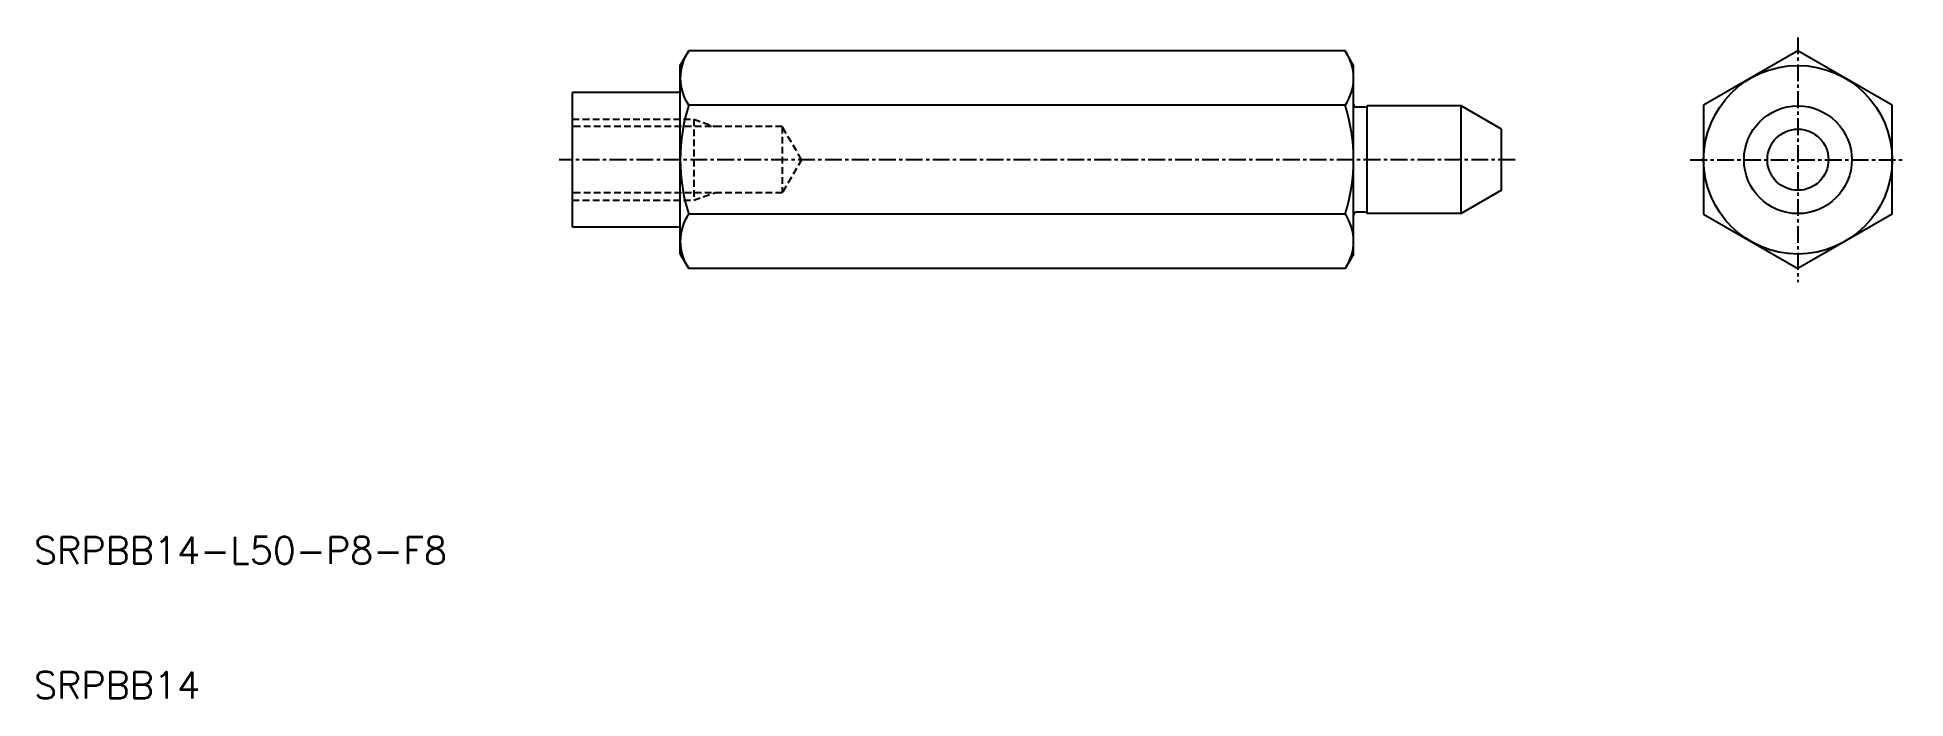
# Model space of a CAD drawing. Extents: x 10 to 149, y 10 to 59.
import ezdxf

# ---------------------------------------------------------------- set-up
doc = ezdxf.new("R2010")
doc.units = 0
doc.linetypes.add('CENTER', pattern=[2, 1.25, -0.25, 0.25, -0.25])
doc.linetypes.add('DASHED', pattern=[0.75, 0.5, -0.25])
doc.layers.get('0').update_dxf_attribs({"linetype": 'CONTINUOUS'})
doc.layers.add('CENTER', color=1, linetype='CENTER')
doc.styles.get("Standard").update_dxf_attribs({"font": 'txt.shx'})

msp = doc.modelspace()

# ---------------------------------------------------------------- linework, layer by layer
at = {"color": 7, "linetype": 'CONTINUOUS'}
for p, q in [((58, 57), (58.63, 58.08)), ((58, 43), (58, 57)), ((107.37, 58.08), (58.63, 58.08)), ((108, 57), (107.37, 58.08)), ((108, 43), (108, 57)), ((141, 58.08), (134, 54.04)), ((148, 54.04), (141, 58.08)), ((58, 55), (50, 55)), ((50, 45), (50, 55)), ((107.37, 54.04), (58.63, 54.04)), ((108.83, 53.9), (108.2, 53.9)), ((116, 54), (109, 54)), ((109, 46), (109, 54)), ((116, 46), (116, 54)), ((119, 52.27), (116, 54)), ((134, 54.04), (134, 45.96)), ((148, 45.96), (148, 54.04)), ((119, 47.73), (119, 52.27)), ((119, 47.73), (116, 46)), ((107.37, 45.96), (58.63, 45.96)), ((108.83, 46.1), (108.2, 46.1)), ((116, 46), (109, 46)), ((134, 45.96), (141, 41.92)), ((148, 45.96), (141, 41.92)), ((58, 45), (50, 45)), ((58, 43), (58.63, 41.92)), ((107.37, 41.92), (58.63, 41.92)), ((108, 43), (107.37, 41.92))]:
    msp.add_line(p, q, dxfattribs=at)
at = {"color": 3, "linetype": 'DASHED'}
for p, q in [((50, 53), (59, 53)), ((59, 53), (59, 47)), ((59, 53), (60.56, 52.46)), ((65.58, 52.46), (50, 52.46)), ((67, 50), (65.58, 52.46)), ((65.58, 52.46), (65.58, 47.54)), ((67, 50), (65.58, 47.54)), ((65.58, 47.54), (50, 47.54)), ((59, 47), (60.56, 47.54)), ((50, 47), (59, 47))]:
    msp.add_line(p, q, dxfattribs=at)
at = {"color": 7, "linetype": 'CONTINUOUS'}
for radius in [7, 4, 2.27]:
    msp.add_circle((141, 50), radius, dxfattribs=at)
for centre, radius, start, end in [((61.58, 56.06), 3.58, 145.6158, 214.3842), ((104.42, 56.06), 3.58, 325.6158, 34.3842), ((71.37, 50), 13.37, 162.412, 197.588), ((94.63, 50), 13.37, 342.412, 17.588), ((108.2, 54.1), 0.2, 180, 270), ((108.83, 54.1), 0.2, 270, 330), ((61.58, 43.94), 3.58, 145.6158, 214.3842), ((104.42, 43.94), 3.58, 325.6158, 34.3842), ((108.2, 45.9), 0.2, 90, 180), ((108.83, 45.9), 0.2, 30, 90)]:
    msp.add_arc(centre, radius, start, end, dxfattribs=at)
at = {"layer": 'CENTER', "color": 1, "linetype": 'CENTER'}
for p, q in [((141, 59.08), (141, 40.92)), ((120, 50), (49, 50)), ((133, 50), (149, 50))]:
    msp.add_line(p, q, dxfattribs=at)

# ---------------------------------------------------------------- texts
at = {"color": 7, "linetype": 'CONTINUOUS'}
for s, p in [('SRPBB14-L50-P8-F8', (10, 20)), ('SRPBB14', (10, 10))]:
    msp.add_text(s, height=2, dxfattribs=at).set_placement(p)

doc.saveas('drawing.dxf')
